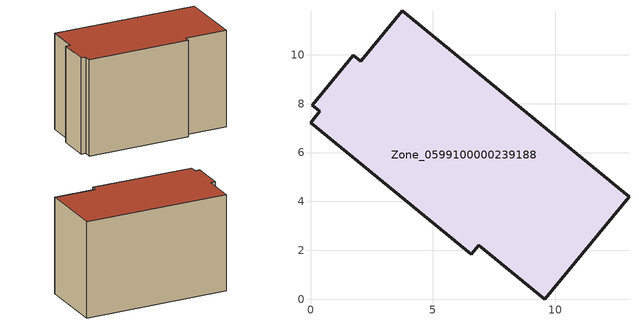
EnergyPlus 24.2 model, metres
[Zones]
Zone_0599100000239188
 floor ground (C_G): 3.75,11.8 13.03,4.2 9.59,0 6.88,2.22 6.58,1.84 0,7.23 0.38,7.69 0.07,7.94 1.75,9.98 2.05,9.74 z0
 wall outside (C_F): 6.58,1.84 6.88,2.22 9.59,0 13.03,4.2 3.75,11.8 2.05,9.74 1.75,9.98 0.07,7.94 0.38,7.69 0,7.23 6.58,1.84 z0:8
 roof outside (C_R): 0.38,7.69 0,7.23 6.58,1.84 6.88,2.22 9.59,0 13.03,4.2 3.75,11.8 2.05,9.74 1.75,9.98 0.07,7.94 z8
[BUILDING]
Pand.0599100000239188: North Axis=0; Terrain=City; Loads Convergence Tolerance Value=0.04; Temperature Convergence Tolerance Value=0.4; Solar Distribution=FullExterior; Maximum Number of Warmup Days=25; Minimum Number of Warmup Days=1
[Site:Location]
Rotterdam.The.Hague.AP_ZH_NLD Design_Conditions: Latitude=51.96; Longitude=4.45; Time Zone=1; Elevation=-4.5
[SITE:GROUNDTEMPERATURE:BUILDINGSURFACE]
18, 18, 18, 18, 18, 18, 18, 18, 18, 18, 18, 18
[MATERIAL] Thermal Absorptance=0.9; Solar Absorptance=0.7; Visible Absorptance=0.7
Name | Roughness | Thickness | Conductivity | Density | Specific Heat
G.TC.1946-1964 | MediumSmooth | 0.15 | 1 | 540 | 1210
F.TC.1946-1964 | Rough | 0.3 | 0.857143 | 1920 | 840
R.TC.1946-1964 | MediumRough | 0.2 | 0.235294 | 1500 | 1000
[CONSTRUCTION]
C_G: G.TC.1946-1964
C_F: F.TC.1946-1964
C_R: R.TC.1946-1964
[ZONE]
Zone_0599100000239188: Type=1; Multiplier=1; Ceiling Height=Autocalculate; Volume=Autocalculate; Floor Area=autocalculate; Part of Total Floor Area=Yes
[ZONEINFILTRATION:DESIGNFLOWRATE]
Infil_Zone_0599100000239188: Zone or ZoneList or Space or SpaceList=Zone_0599100000239188; Schedule=AlwaysOn; Design Flow Rate Calculation Method=Flow/Area; Flow Rate per Floor Area=0.003; Constant Term Coefficient=1; Temperature Term Coefficient=0; Velocity Term Coefficient=0; Velocity Squared Term Coefficient=0
[HVACTEMPLATE:ZONE:IDEALLOADSAIRSYSTEM]
Zone_0599100000239188: Maximum Heating Supply Air Temperature=50; Minimum Cooling Supply Air Temperature=13; Maximum Heating Supply Air Humidity Ratio=0.0156; Minimum Cooling Supply Air Humidity Ratio=0.0077; Heating Limit=NoLimit; Cooling Limit=NoLimit; Dehumidification Control Type=ConstantSensibleHeatRatio; Cooling Sensible Heat Ratio=0.7; Dehumidification Setpoint=60; Humidification Control Type=None; Humidification Setpoint=30; Outdoor Air Method=None; Outdoor Air Flow Rate per Person=0.00944; Outdoor Air Flow Rate per Zone Floor Area=0; Outdoor Air Flow Rate per Zone=0; Demand Controlled Ventilation Type=None; Outdoor Air Economizer Type=NoEconomizer; Heat Recovery Type=None; Sensible Heat Recovery Effectiveness=0.7; Latent Heat Recovery Effectiveness=0.65
[ZONECONTROL:THERMOSTAT]
ThermostatControl_Zone_0599100000239188: Zone or ZoneList=Zone_0599100000239188; Control Type Schedule=DualSetpointControlType; Control 1=Thermostat_Zone_0599100000239188; Temperature Difference Between Cutout And Setpoint=0
[THERMOSTATSETPOINT:DUALSETPOINT]
Thermostat_Zone_0599100000239188: Heating Setpoint Temperature Schedule=HeatingSetpoint_Zone_0599100000239188; Cooling Setpoint Temperature Schedule=CoolingSetpoint_Zone_0599100000239188
[SCHEDULE:COMPACT]
HeatingSetpoint_Zone_0599100000239188: Through: 12/31, For: AllDays, Until: 24:00, 21
CoolingSetpoint_Zone_0599100000239188: Through: 12/31, For: AllDays, Until: 24:00, 24
DualSetpointControlType: Through: 12/31, For: AllDays, Until: 24:00, 4
AlwaysOn: Through: 12/31, For: AllDays, Until: 24:00, 1
